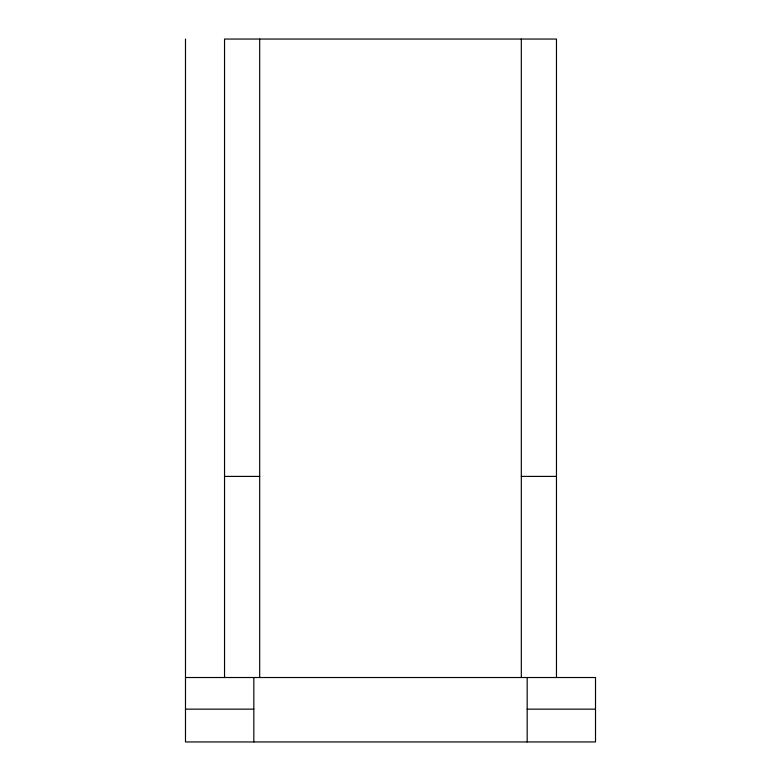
<?xml version="1.0" encoding="UTF-8"?>
<svg xmlns="http://www.w3.org/2000/svg" width="781" height="781" viewBox="0 0 781 781"><rect width="100%" height="100%" fill="white"/><g stroke="black" fill="none" stroke-linecap="round" stroke-linejoin="round"><path stroke-width="1.17" d="M224.537 476.41L259.683 476.41M521.317 476.41L556.462 476.41M185.487 677.517L595.512 677.517L595.512 741.95L185.487 741.95L185.487 39.05M185.487 709.148L253.825 709.148M527.175 709.148L595.512 709.148M556.462 677.517L556.462 39.05L224.537 39.05L224.537 677.517M527.175 677.517L527.175 741.95M521.317 39.05L521.317 677.517M259.683 39.05L259.683 677.517M253.825 677.517L253.825 741.95"/></g></svg>
